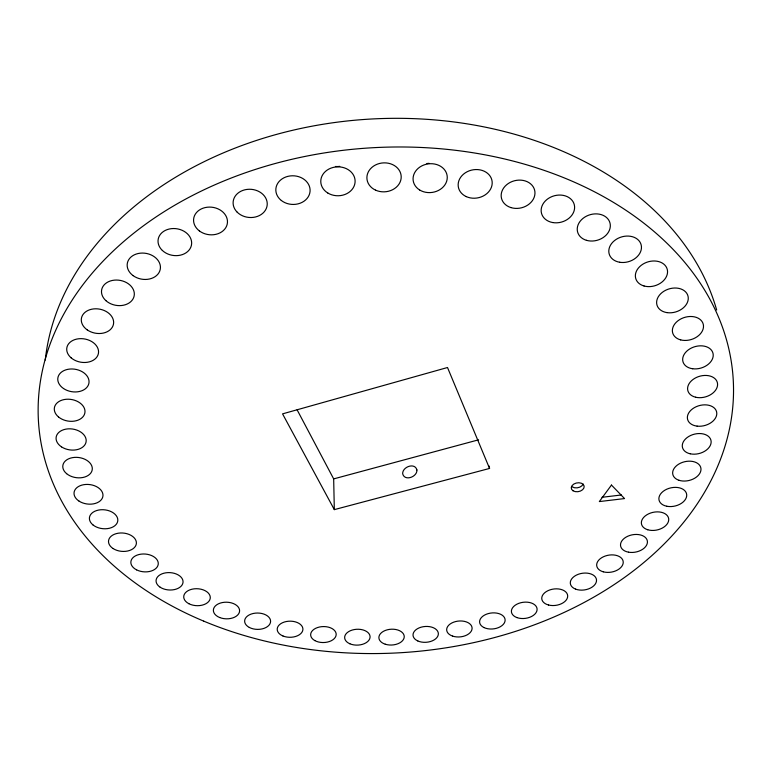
<?xml version="1.0" encoding="UTF-8"?>
<svg xmlns="http://www.w3.org/2000/svg" width="772" height="772" viewBox="0 0 772 772"><rect width="100%" height="100%" fill="white"/><g stroke="black" fill="none" stroke-linecap="round" stroke-linejoin="round"><path stroke-width="1.16" d="M489.245 466.095L489.554 468.44L334.324 509.626L333.668 478.901L478.582 439.818M601.967 497.293L621.402 494.977M334.324 509.626L282.552 413.869L447.509 367.511L489.554 468.44M297.095 409.807L333.668 478.901M45.268 360.032A340.114 252.048 -3.5 0 1 362.55 119.583A340.114 252.048 -3.5 0 1 716.667 310.006M339.738 166.356A16.723 14.311 -0.6 0 1 335.415 166.482M429.029 163.317A16.723 14.263 -8.4 0 1 426.868 163.519M583.169 484.092A6.514 4.439 -10 0 1 572.303 486.91M416.919 469.965C417.372 476.922 404.576 481.612 402.666 473.776C402.28 466.857 414.94 462.196 416.919 469.965M611.463 485.067L599.323 501.578L624.548 498.577L611.463 485.067M666.989 312.621A16.164 11.995 -17.2 0 0 688.045 296.245A16.164 11.995 -17.2 0 0 662.289 292.366A16.164 11.995 -17.2 0 0 666.989 312.621M680.682 339.892A15.894 11.551 -16.9 0 0 703.495 325.871A15.894 11.551 -16.9 0 0 679.63 319.627A15.894 11.551 -16.9 0 0 680.682 339.892M644.051 285.987A16.415 12.429 -17.3 0 0 667.539 271.204A16.415 12.429 -17.3 0 0 642.777 264.227A16.415 12.429 -17.3 0 0 644.051 285.987M552.636 222.539A16.955 13.645 -15.3 0 0 574.262 204.609A16.955 13.645 -15.3 0 0 546.721 199.668A16.955 13.645 -15.3 0 0 552.636 222.539M619.684 262.258A16.627 12.854 -17.1 0 0 641.194 245.013A16.627 12.854 -17.1 0 0 614.512 240.584A16.627 12.854 -17.1 0 0 619.684 262.258M586.411 240.304A16.81 13.269 -16.5 0 0 610.305 224.874A16.81 13.269 -16.5 0 0 584.626 217.202A16.81 13.269 -16.5 0 0 586.411 240.304M510.939 207.591A17.061 13.964 -13.6 0 0 534.909 191.736A17.061 13.964 -13.6 0 0 508.362 183.466A17.061 13.964 -13.6 0 0 510.939 207.591M466.269 196.609A17.119 14.224 -11.1 0 0 492.198 183.273A17.119 14.224 -11.1 0 0 467.079 171.78A17.119 14.224 -11.1 0 0 466.269 196.609M419.592 189.951A17.158 14.407 -8 0 0 447.094 179.509A17.158 14.407 -8 0 0 423.789 165.015A17.158 14.407 -8 0 0 419.592 189.951M327.801 193.01A17.167 14.456 -0.8 0 0 355.014 182.8A17.167 14.456 -0.8 0 0 331.014 168.103A17.167 14.456 -0.8 0 0 327.801 193.01M375.549 190.134A17.177 14.485 -4.4 0 0 401.208 176.885A17.177 14.485 -4.4 0 0 375.385 165.034A17.177 14.485 -4.4 0 0 375.549 190.134M281.326 200.479A17.148 14.33 2.6 0 0 309.678 193.511A17.148 14.33 2.6 0 0 287.888 176.354A17.148 14.33 2.6 0 0 281.326 200.479M237.216 212.203A17.09 14.108 5.4 0 0 266.272 208.565A17.09 14.108 5.4 0 0 247.021 189.41A17.09 14.108 5.4 0 0 237.216 212.203M199.359 230.905A17.013 13.819 7.5 0 0 227.161 224.372A17.013 13.819 7.5 0 0 205.024 207.61A17.013 13.819 7.5 0 0 199.359 230.905M162.352 250.446A16.887 13.462 8.9 0 0 190.838 247.156A16.887 13.462 8.9 0 0 171.316 228.666A16.887 13.462 8.9 0 0 162.352 250.446M133.131 275.643A16.723 13.066 9.8 0 0 160.19 269.611A16.723 13.066 9.8 0 0 138.091 253.534A16.723 13.066 9.8 0 0 133.131 275.643M105.899 300.646A16.53 12.651 10.2 0 0 133.614 297.712A16.53 12.651 10.2 0 0 114.208 280.159A16.53 12.651 10.2 0 0 105.899 300.646M71.063 357.783A16.038 11.773 10.1 0 0 97.89 355.207A16.038 11.773 10.1 0 0 78.956 338.734A16.038 11.773 10.1 0 0 71.063 357.783M87.226 329.885A16.299 12.217 10.3 0 0 113.436 324.385A16.299 12.217 10.3 0 0 91.743 309.205A16.299 12.217 10.3 0 0 87.226 329.885M58.44 416.89A15.45 10.924 9.2 0 0 84.341 414.632A15.45 10.924 9.2 0 0 66.16 399.278A15.45 10.924 9.2 0 0 58.44 416.89M63.516 388.519A15.749 11.348 9.7 0 0 88.848 383.549A15.749 11.348 9.7 0 0 67.849 369.334A15.749 11.348 9.7 0 0 63.516 388.519M61.499 446.863A15.15 10.528 8.5 0 0 85.981 442.375A15.15 10.528 8.5 0 0 65.909 429.126A15.15 10.528 8.5 0 0 61.499 446.863M79.043 501.115A14.543 9.795 7 0 0 102.734 497.072A14.543 9.795 7 0 0 83.733 484.691A14.543 9.795 7 0 0 79.043 501.115M92.891 524.854A14.263 9.476 6.1 0 0 117.054 523.136A14.263 9.476 6.1 0 0 100.891 509.752A14.263 9.476 6.1 0 0 92.891 524.854M66.614 473.67A14.842 10.152 7.8 0 0 91.617 471.702A14.842 10.152 7.8 0 0 74.382 457.4A14.842 10.152 7.8 0 0 66.614 473.67M113.059 548.525A13.983 9.187 5.2 0 0 136.084 544.858A13.983 9.187 5.2 0 0 118.193 533.211A13.983 9.187 5.2 0 0 113.059 548.525M573.007 490.77A6.533 4.439 -10 0 0 583.922 487.962A6.533 4.439 -10 0 0 576.221 483.05A6.533 4.439 -10 0 0 573.007 490.77M136.576 569.852A13.732 8.917 4.3 0 0 158.212 564.419A13.732 8.917 4.3 0 0 138.921 554.547A13.732 8.917 4.3 0 0 136.576 569.852M160.171 587.231A13.51 8.685 3.4 0 0 182.646 583.883A13.51 8.685 3.4 0 0 165.864 572.814A13.51 8.685 3.4 0 0 160.171 587.231M678.955 480.271A14.398 9.631 -13.5 0 0 700.966 469.916A14.398 9.631 -13.5 0 0 680.537 463.161A14.398 9.631 -13.5 0 0 678.955 480.271M188.879 603.714A13.307 8.492 2.5 0 0 210.177 598.667A13.307 8.492 2.5 0 0 191.948 589.219A13.307 8.492 2.5 0 0 188.879 603.714M219.673 617.523A13.124 8.318 1.5 0 0 239.6 610.913A13.124 8.318 1.5 0 0 220.174 603.125A13.124 8.318 1.5 0 0 219.673 617.523M690.197 453.791A14.687 9.968 -14.4 0 0 711.128 441.352A14.687 9.968 -14.4 0 0 688.788 436.45A14.687 9.968 -14.4 0 0 690.197 453.791M697.106 426.134A14.996 10.335 -15.1 0 0 716.561 411.679A14.996 10.335 -15.1 0 0 692.552 408.832A14.996 10.335 -15.1 0 0 697.106 426.134M695.649 397.223A15.295 10.721 -15.9 0 0 717.574 384.012A15.295 10.721 -15.9 0 0 694.53 378.463A15.295 10.721 -15.9 0 0 695.649 397.223M692.667 368.755A15.604 11.126 -16.5 0 0 713.01 353.344A15.604 11.126 -16.5 0 0 688.161 350.005A15.604 11.126 -16.5 0 0 692.667 368.755M249.298 627.433A12.979 8.174 0.6 0 0 270.412 622.686A12.979 8.174 0.6 0 0 253.168 613.499A12.979 8.174 0.6 0 0 249.298 627.433M282.938 635.974A12.863 8.067 -0.4 0 0 302.894 629.682A12.863 8.067 -0.4 0 0 284.337 622.029A12.863 8.067 -0.4 0 0 282.938 635.974M314.822 640.586A12.777 7.99 -1.3 0 0 335.897 636.08A12.777 7.99 -1.3 0 0 319.531 626.999A12.777 7.99 -1.3 0 0 314.822 640.586M349.89 643.79A12.719 7.932 -2.3 0 0 370.01 637.711A12.719 7.932 -2.3 0 0 352.196 630.058A12.719 7.932 -2.3 0 0 349.89 643.79M385.267 644.215A12.699 7.913 -3.3 0 0 404.248 636.649A12.699 7.913 -3.3 0 0 385.17 630.502A12.699 7.913 -3.3 0 0 385.267 644.215M417.787 640.943A12.699 7.923 -4.2 0 0 438.226 634.989A12.699 7.923 -4.2 0 0 421.029 627.211A12.699 7.923 -4.2 0 0 417.787 640.943M452.614 636.099A12.738 7.952 -5.2 0 0 472.088 628.591A12.738 7.952 -5.2 0 0 453.463 622.242A12.738 7.952 -5.2 0 0 452.614 636.099M666.805 506.249A14.118 9.322 -12.7 0 0 686.684 494.514A14.118 9.322 -12.7 0 0 664.914 490.162A14.118 9.322 -12.7 0 0 666.805 506.249M647.747 529.766A13.857 9.042 -11.8 0 0 668.726 519.913A13.857 9.042 -11.8 0 0 648.663 513.814A13.857 9.042 -11.8 0 0 647.747 529.766M203.721 621.132A348.008 252.878 -3.5 0 0 733.4 397.262A348.008 252.878 -3.5 0 0 220.377 182.433A348.008 252.878 -3.5 0 0 203.721 621.132M483.996 627.568A12.815 8.019 -6.1 0 0 504.898 621.663A12.815 8.019 -6.1 0 0 488.184 613.615A12.815 8.019 -6.1 0 0 483.996 627.568M516.951 617.59A12.912 8.116 -7.1 0 0 537.061 610.034A12.912 8.116 -7.1 0 0 518.736 603.376A12.912 8.116 -7.1 0 0 516.951 617.59M548.583 605.016A13.047 8.241 -8 0 0 567.69 595.849A13.047 8.241 -8 0 0 547.898 590.715A13.047 8.241 -8 0 0 548.583 605.016M575.555 589.104A13.211 8.395 -9 0 0 596.438 581.393A13.211 8.395 -9 0 0 578.257 574.3A13.211 8.395 -9 0 0 575.555 589.104M603.241 571.801A13.394 8.579 -9.9 0 0 623.236 562.344A13.394 8.579 -9.9 0 0 603.386 556.786A13.394 8.579 -9.9 0 0 603.241 571.801M628.524 552.183A13.616 8.801 -10.9 0 0 647.361 541.018A13.616 8.801 -10.9 0 0 626.015 537.148A13.616 8.801 -10.9 0 0 628.524 552.183"/></g></svg>
